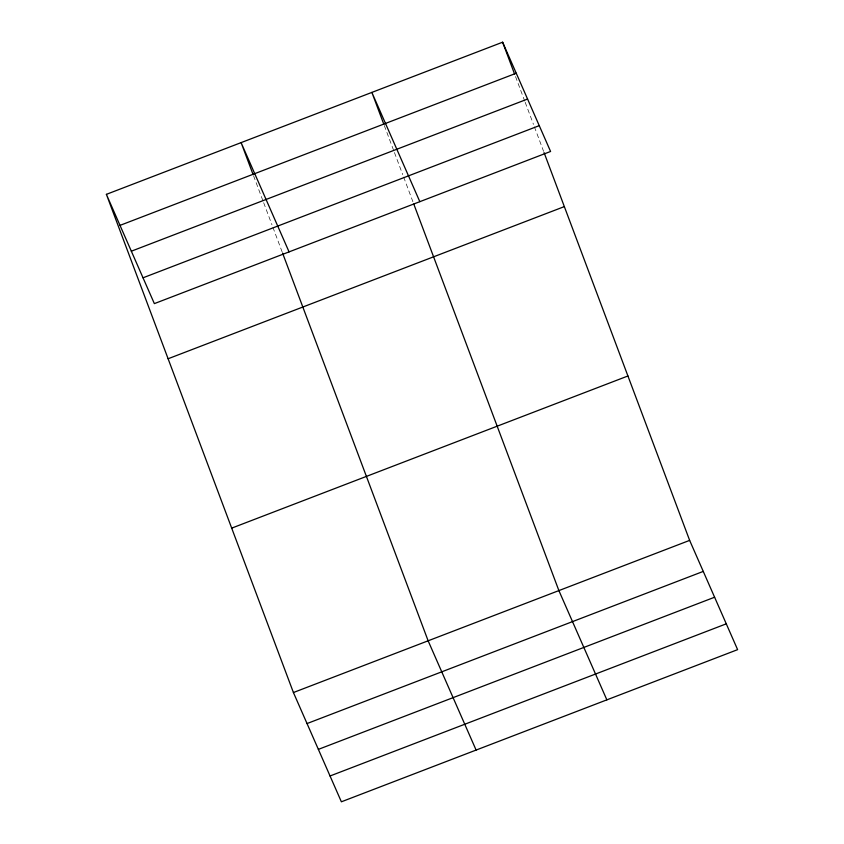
<?xml version="1.0" encoding="UTF-8"?>
<svg xmlns="http://www.w3.org/2000/svg" width="844" height="844" viewBox="0 0 844 844"><rect width="100%" height="100%" fill="white"/><g stroke="black" fill="none" stroke-linecap="round" stroke-linejoin="round"><path stroke-width="0.63" stroke-dasharray="4.22 3.17" d="M515.515 76.551L524.725 101.09M525.19 102.314L533.482 124.395M534.4 126.853L543.61 151.392M384.294 125.534L393.969 151.298M394.433 152.532L402.725 174.613M403.643 177.061L413.317 202.824M253.548 175.742L263.212 201.516M263.676 202.739L271.968 224.82M272.886 227.279L282.096 251.807"/><path stroke-width="1.27" d="M106.386 194.352L502.623 42.2L550.583 151.466L154.357 303.618L106.386 194.352L293.417 692.534L341.377 801.8L737.614 649.648L689.643 540.382L544.074 152.616M120.006 225.38L516.243 73.228M131.347 251.195L527.574 99.043M143.026 277.803L539.253 125.65M168.114 358.753L564.341 206.601M231.699 528.133L627.925 375.981M293.417 692.534L689.643 540.382M307.037 723.561L703.263 571.409M318.367 749.377L714.604 597.225M330.046 775.984L726.273 623.832M419.827 201.674L371.866 92.407L383.841 124.311M606.857 699.855L558.886 590.589L413.782 204.058M289.07 251.892L241.11 142.625L253.084 174.518M476.1 750.063L428.13 640.807L282.561 253.042M502.623 42.2L514.597 74.103"/></g></svg>
